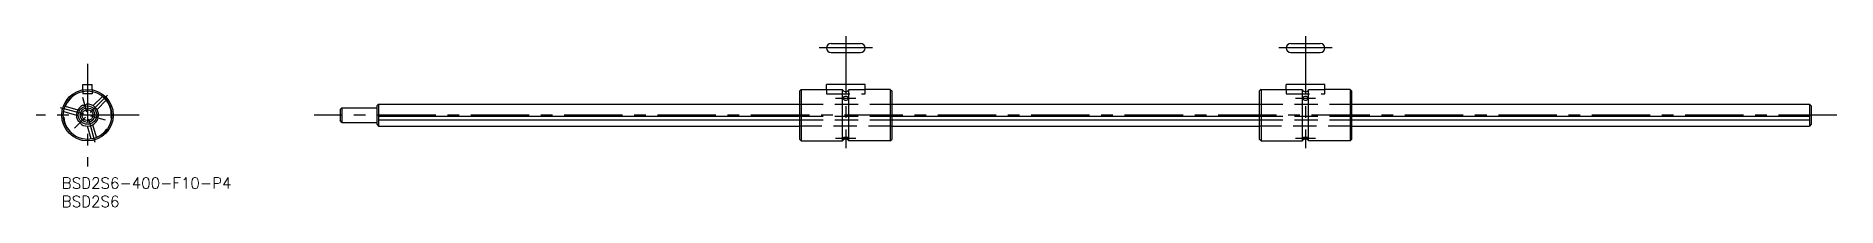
# Model space of a CAD drawing. Extents: x -7 to 483, y -8 to 39.
import ezdxf

# ---------------------------------------------------------------- set-up
doc = ezdxf.new("R2010")
doc.units = 0
doc.header["$LTSCALE"] = 0.5
doc.linetypes.add('CENTER', pattern=[50.8, 31.75, -6.35, 6.35, -6.35])
doc.linetypes.add('DASHED', pattern=[19.05, 12.7, -6.35])
for name, color, linetype in [('MSM_CENTER', 1, 'CENTER'), ('MSM_CONTINUOUS', 7, 'CONTINUOUS'), ('MSM_DASHED', 4, 'DASHED'), ('MSM_PART_NUMBER', 7, 'CONTINUOUS')]:
    doc.layers.add(name, color=color, linetype=linetype)
doc.styles.get("Standard").update_dxf_attribs({"font": 'txt.shx', "height": 3, "bigfont": 'bigfont.shx'})

# ---------------------------------------------------------------- blocks, each defined once
blk = doc.blocks.new('*U2')
at = {"layer": 'MSM_PART_NUMBER'}
blk.add_text('BSD2S6-400-F10-P4', height=3, dxfattribs=at).set_placement((0, -3))
blk = doc.blocks.new('*U3')
at = {"layer": 'MSM_PART_NUMBER'}
blk.add_text('BSD2S6', height=3, dxfattribs=at).set_placement((0, -8))

msp = doc.modelspace()

# ---------------------------------------------------------------- linework, layer by layer
at = {"layer": 'MSM_CENTER'}
for p, q in [((220.41, 35.28), (205.91, 35.28)), ((213.16, 38.53), (213.16, 8)), ((345.41, 35.28), (330.91, 35.28)), ((338.16, 38.53), (338.16, 8)), ((7, 31), (7, 3)), ((6.79, 17.77), (5.71, 21.83)), ((7.71, 17.71), (12.39, 22.39)), ((210.41, 21.6), (215.91, 21.6)), ((335.41, 21.6), (340.91, 21.6)), ((21, 17), (-7, 17)), ((6.03, 17.26), (-0.36, 18.97)), ((6.43, 16.43), (3.46, 13.46)), ((7.26, 16.03), (8.97, 9.64)), ((7.77, 16.79), (11.83, 15.71)), ((482.66, 17), (68.66, 17)), ((210.41, 10.72), (215.91, 10.72)), ((335.41, 10.72), (340.91, 10.72))]:
    msp.add_line(p, q, dxfattribs=at)
at = {"layer": 'MSM_CONTINUOUS'}
for p, q in [((209.16, 36.53), (217.16, 36.53)), ((334.16, 36.53), (342.16, 36.53)), ((209.16, 34.03), (217.16, 34.03)), ((334.16, 34.03), (342.16, 34.03)), ((5.75, 23.89), (5.75, 25.3)), ((5.75, 25.3), (8.25, 25.3)), ((8.25, 23.89), (8.25, 25.3)), ((218.41, 25.3), (207.91, 25.3)), ((207.91, 23.89), (207.91, 25.3)), ((218.41, 23.89), (218.41, 25.3)), ((343.41, 25.3), (332.91, 25.3)), ((332.91, 23.89), (332.91, 25.3)), ((343.41, 23.89), (343.41, 25.3)), ((85.66, 19.5), (86.16, 20)), ((86.16, 20), (200.66, 20)), ((86.16, 20), (86.16, 14)), ((201.06, 24), (200.66, 23.6)), ((200.66, 10.4), (200.66, 23.6)), ((201.06, 24), (201.06, 10)), ((201.06, 24), (207.91, 24)), ((212.31, 23.89), (207.91, 23.89)), ((212.31, 10), (212.31, 23.89)), ((214.01, 10), (214.01, 23.89)), ((218.41, 23.89), (214.01, 23.89)), ((225.26, 24), (218.41, 24)), ((225.26, 24), (225.66, 23.6)), ((225.26, 24), (225.26, 10)), ((225.66, 23.6), (225.66, 10.4)), ((225.66, 20), (325.66, 20)), ((326.06, 24), (325.66, 23.6)), ((325.66, 10.4), (325.66, 23.6)), ((326.06, 24), (326.06, 10)), ((326.06, 24), (332.91, 24)), ((337.31, 23.89), (332.91, 23.89)), ((337.31, 10), (337.31, 23.89)), ((339.01, 10), (339.01, 23.89)), ((343.41, 23.89), (339.01, 23.89)), ((350.26, 24), (343.41, 24)), ((350.26, 24), (350.66, 23.6)), ((350.26, 24), (350.26, 10)), ((350.66, 23.6), (350.66, 10.4)), ((350.66, 20), (475.16, 20)), ((475.66, 19.5), (475.16, 20)), ((475.16, 20), (475.16, 14)), ((76.16, 19), (75.66, 18.5)), ((75.66, 18.5), (75.66, 15.5)), ((76.16, 15), (75.66, 15.5)), ((76.16, 19), (85.66, 19)), ((76.16, 19), (76.16, 15)), ((76.16, 15), (85.66, 15)), ((85.66, 19.5), (85.66, 14.5)), ((86.16, 16.75), (200.66, 16.75)), ((86.16, 15.72), (200.66, 15.72)), ((225.66, 16.75), (325.66, 16.75)), ((225.66, 15.72), (325.66, 15.72)), ((350.66, 16.75), (475.16, 16.75)), ((350.66, 15.72), (475.16, 15.72)), ((475.66, 19.5), (475.66, 14.5)), ((85.66, 14.5), (86.16, 14)), ((86.16, 14), (200.66, 14)), ((201.06, 10), (200.66, 10.4)), ((201.06, 10), (212.31, 10)), ((225.26, 10), (214.01, 10)), ((225.26, 10), (225.66, 10.4)), ((225.66, 14), (325.66, 14)), ((326.06, 10), (325.66, 10.4)), ((326.06, 10), (337.31, 10)), ((350.26, 10), (339.01, 10)), ((350.26, 10), (350.66, 10.4)), ((350.66, 14), (475.16, 14)), ((475.66, 14.5), (475.16, 14))]:
    msp.add_line(p, q, dxfattribs=at)
for radius in [7, 6.6, 2.5, 2, 1.5]:
    msp.add_circle((7, 17), radius, dxfattribs=at)
for centre, radius, start, end in [((209.16, 35.28), 1.25, 90, 270), ((217.16, 35.28), 1.25, 270, 90), ((334.16, 35.28), 1.25, 90, 270), ((342.16, 35.28), 1.25, 270, 90), ((7, 17), 3, 115.1952, 214.8048), ((6.02, 20.67), 1, 252.9266, 317.0734), ((7, 17), 3, 355.1952, 94.8048), ((213.16, 24.34), 0.964, 208.1582, 331.8418), ((212.89, 21.57), 0.49, 114.1221, 177.0855), ((212.99, 21.64), 0.583, 184.7321, 240.9328), ((213.16, 20.69), 1.41, 70.9048, 109.0952), ((213.16, 22.11), 1.08, 245.1909, 294.8091), ((213.32, 21.64), 0.583, 299.0672, 355.2679), ((213.42, 21.57), 0.49, 2.9145, 65.8779), ((338.16, 24.34), 0.964, 208.1582, 331.8418), ((337.89, 21.57), 0.49, 114.1221, 177.0855), ((337.99, 21.64), 0.583, 184.7321, 240.9328), ((338.16, 20.69), 1.41, 70.9048, 109.0952), ((338.16, 22.11), 1.08, 245.1909, 294.8091), ((338.32, 21.64), 0.583, 299.0672, 355.2679), ((338.42, 21.57), 0.49, 2.9145, 65.8779), ((4.31, 14.31), 1, 12.9266, 77.0734), ((7, 17), 3, 235.1952, 334.8048), ((10.67, 16.02), 1, 132.9266, 197.0734), ((213.16, 9.53), 0.971, 28.94, 151.06), ((212.57, 10.71), 0.166, 119.5933, 176.6973), ((212.56, 10.74), 0.156, 188.0089, 220.729), ((212.59, 10.83), 0.238, 231.3331, 252.1004), ((212.88, 10.17), 0.788, 100.9856, 119.8543), ((213.16, 17.07), 6.5, 264.3686, 275.6314), ((213.16, 2.62), 8.34, 87.0858, 92.9142), ((213.43, 10.17), 0.788, 60.1457, 79.0144), ((213.72, 10.83), 0.238, 287.8996, 308.6669), ((213.74, 10.71), 0.166, 3.3027, 60.4067), ((213.75, 10.74), 0.156, 319.271, 351.9911), ((338.16, 9.53), 0.971, 28.94, 151.06), ((337.57, 10.71), 0.166, 119.5933, 176.6973), ((337.56, 10.74), 0.156, 188.0089, 220.729), ((337.59, 10.83), 0.238, 231.3331, 252.1004), ((337.88, 10.17), 0.788, 100.9856, 119.8543), ((338.16, 17.07), 6.5, 264.3686, 275.6314), ((338.16, 2.62), 8.34, 87.0858, 92.9142), ((338.43, 10.17), 0.788, 60.1457, 79.0144), ((338.72, 10.83), 0.238, 287.8996, 308.6669), ((338.74, 10.71), 0.166, 3.3027, 60.4067), ((338.75, 10.74), 0.156, 319.271, 351.9911)]:
    msp.add_arc(centre, radius, start, end, dxfattribs=at)
at = {"layer": 'MSM_DASHED'}
for p, q in [((5.75, 23.89), (5.75, 22.8)), ((8.25, 22.8), (5.75, 22.8)), ((8.25, 23.89), (8.25, 22.8)), ((11.03, 22.09), (8.52, 19.58)), ((12.09, 21.03), (9.58, 18.52)), ((200.66, 20), (225.66, 20)), ((207.91, 23.89), (207.91, 22.8)), ((207.91, 22.8), (218.41, 22.8)), ((218.41, 22.8), (218.41, 23.89)), ((325.66, 20), (350.66, 20)), ((332.91, 23.89), (332.91, 22.8)), ((332.91, 22.8), (343.41, 22.8)), ((343.41, 22.8), (343.41, 23.89)), ((0.57, 17.95), (4, 17.03)), ((0.96, 19.4), (4.39, 18.48)), ((200.66, 16.75), (225.66, 16.75)), ((200.66, 15.72), (225.66, 15.72)), ((325.66, 16.75), (350.66, 16.75)), ((325.66, 15.72), (350.66, 15.72)), ((7.95, 10.57), (7.03, 14)), ((9.4, 10.96), (8.48, 14.39)), ((225.66, 14), (200.66, 14)), ((350.66, 14), (325.66, 14))]:
    msp.add_line(p, q, dxfattribs=at)
msp.add_arc((7, 17), 6.5, 101.0897, 78.9103, dxfattribs=at)

# ---------------------------------------------------------------- block references
at = {"layer": 'MSM_CONTINUOUS'}
for name in ['*U2', '*U3']:
    msp.add_blockref(name, (0, 0), dxfattribs=at)

doc.saveas('drawing.dxf')
